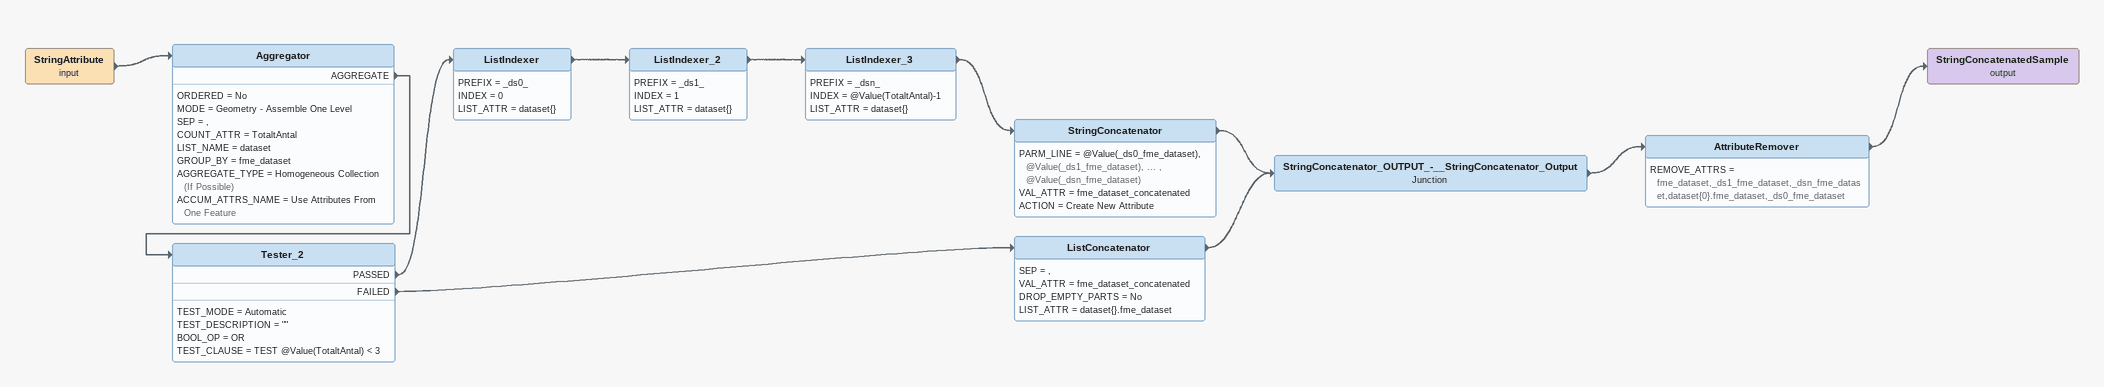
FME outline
StringAttribute (input)
    -> Aggregator
Aggregator
    ORDERED = No
    MODE = Geometry - Assemble One Level
    SEP = ,
    COUNT_ATTR = TotaltAntal
    LIST_NAME = dataset
    GROUP_BY = fme_dataset
    AGGREGATE_TYPE = Homogeneous Collection (If Possible)
    ACCUM_ATTRS_NAME = Use Attributes From One Feature
    AGGREGATE -> Tester_2
Tester_2
    TEST_MODE = Automatic
    TEST_DESCRIPTION = ""
    BOOL_OP = OR
    TEST_CLAUSE = TEST @Value(TotaltAntal) < 3
    PASSED -> ListIndexer
    FAILED -> ListConcatenator
ListIndexer
    PREFIX = _ds0_
    INDEX = 0
    LIST_ATTR = dataset{}
    -> ListIndexer_2
ListIndexer_2
    PREFIX = _ds1_
    INDEX = 1
    LIST_ATTR = dataset{}
    -> ListIndexer_3
ListIndexer_3
    PREFIX = _dsn_
    INDEX = @Value(TotaltAntal)-1
    LIST_ATTR = dataset{}
    -> StringConcatenator
StringConcatenator
    PARM_LINE = @Value(_ds0_fme_dataset), @Value(_ds1_fme_dataset), ... , @Value(_dsn_fme_dataset)
    VAL_ATTR = fme_dataset_concatenated
    ACTION = Create New Attribute
    -> StringConcatenator_OUTPUT_-__StringConcatenator_Output
ListConcatenator
    SEP = ,
    VAL_ATTR = fme_dataset_concatenated
    DROP_EMPTY_PARTS = No
    LIST_ATTR = dataset{}.fme_dataset
    -> StringConcatenator_OUTPUT_-__StringConcatenator_Output
StringConcatenator_OUTPUT_-__StringConcatenator_Output: Junction
    -> AttributeRemover
AttributeRemover
    REMOVE_ATTRS = fme_dataset,_ds1_fme_dataset,_dsn_fme_dataset,dataset{0}.fme_dataset,_ds0_fme_dataset
    -> StringConcatenatedSample (output)
StringConcatenatedSample (output)
